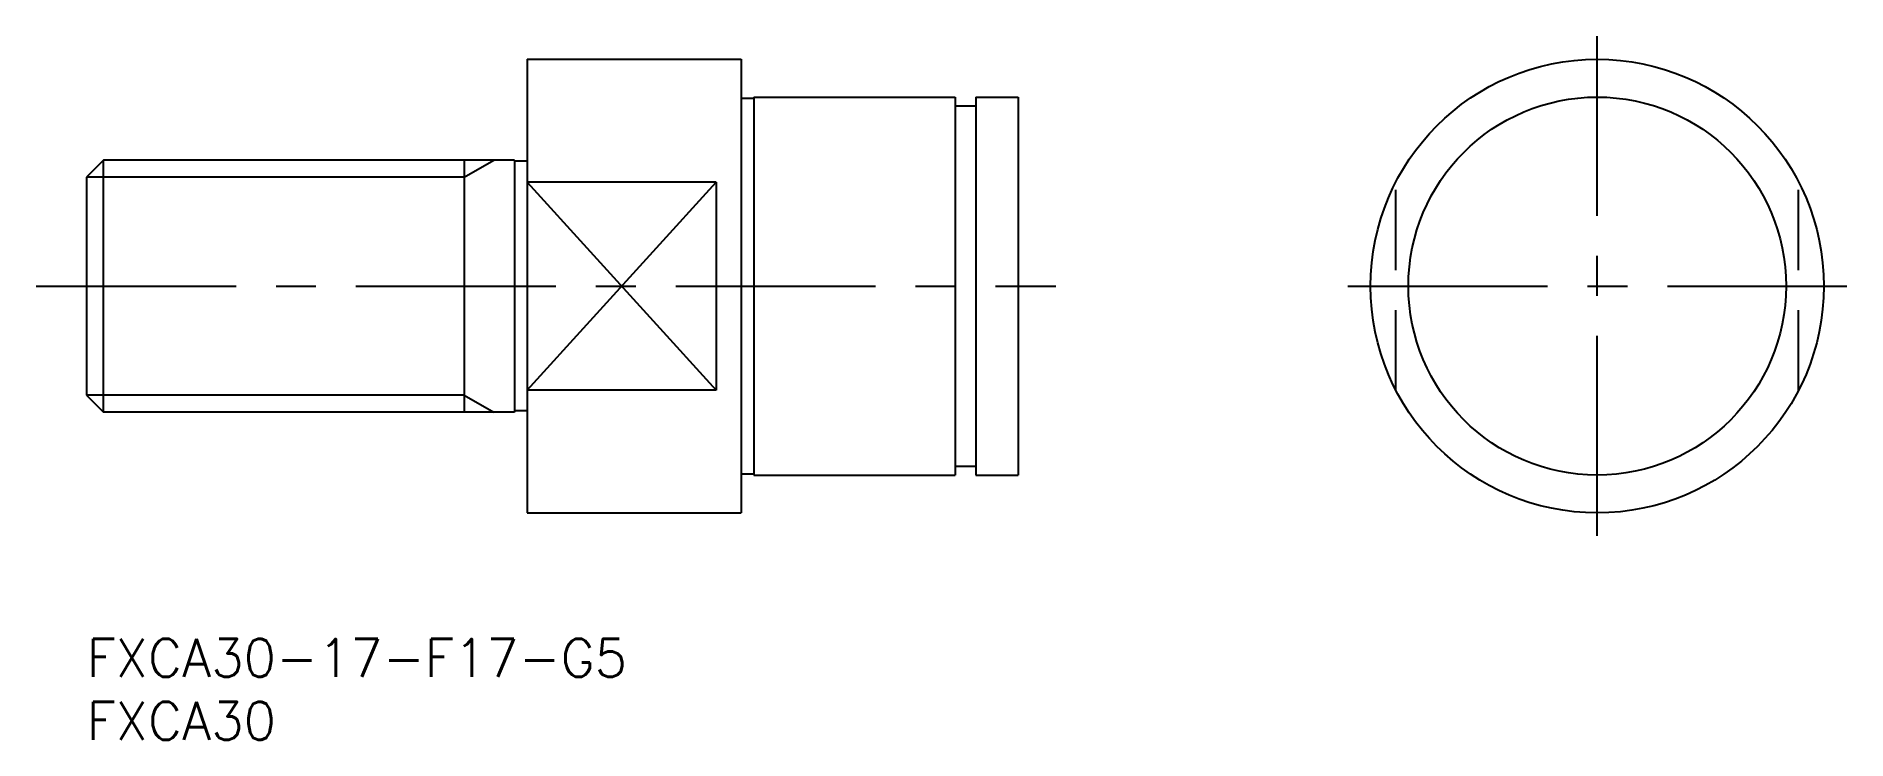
# Model space of a CAD drawing. Extents: x -4 to 140, y -8 to 48.
import ezdxf

# ---------------------------------------------------------------- set-up
doc = ezdxf.new("R2010")
doc.units = 0
doc.header["$LTSCALE"] = 0.5
doc.linetypes.add('CENTER', pattern=[50.8, 31.75, -6.35, 6.35, -6.35])
doc.linetypes.add('DASHED', pattern=[19.05, 12.7, -6.35])
for name, color, linetype in [('MSM_CENTER', 1, 'CENTER'), ('MSM_CONTINUOUS', 7, 'CONTINUOUS'), ('MSM_DASHED', 4, 'DASHED'), ('MSM_NARROW', 5, 'CONTINUOUS'), ('MSM_PART_NUMBER', 7, 'CONTINUOUS')]:
    doc.layers.add(name, color=color, linetype=linetype)
doc.styles.get("Standard").update_dxf_attribs({"font": 'txt.shx', "height": 3, "bigfont": 'bigfont.shx'})

# ---------------------------------------------------------------- blocks, each defined once
blk = doc.blocks.new('*U5')
at = {"layer": 'MSM_PART_NUMBER'}
blk.add_text('FXCA30-17-F17-G5', height=3, dxfattribs=at).set_placement((0, -3))
blk = doc.blocks.new('*U6')
at = {"layer": 'MSM_PART_NUMBER'}
blk.add_text('FXCA30', height=3, dxfattribs=at).set_placement((0, -8))

msp = doc.modelspace()

# ---------------------------------------------------------------- linework, layer by layer
at = {"layer": 'MSM_CENTER'}
for p, q in [((120, 8.18), (120, 47.82)), ((-4, 28), (77, 28)), ((100.18, 28), (139.82, 28))]:
    msp.add_line(p, q, dxfattribs=at)
at = {"layer": 'MSM_CONTINUOUS'}
for p, q in [((35, 46), (35, 10)), ((35, 46), (52, 46)), ((52, 46), (52, 10)), ((52, 42.9), (53, 42.9)), ((53, 43), (69, 43)), ((53, 43), (53, 13)), ((69, 43), (69, 13)), ((69, 42.3), (70.65, 42.3)), ((70.65, 43), (70.65, 13)), ((70.65, 43), (74, 43)), ((74, 43), (74, 13)), ((1.35, 38), (0, 36.65)), ((34, 38), (1.35, 38)), ((1.35, 18), (1.35, 38)), ((30, 38), (30, 18)), ((34, 38), (34, 18)), ((35, 37.9), (34, 37.9)), ((0, 36.65), (0, 19.35)), ((50, 36.25), (35, 36.25)), ((50, 36.25), (50, 19.75)), ((0, 19.35), (1.35, 18)), ((50, 19.75), (35, 19.75)), ((34, 18), (1.35, 18)), ((35, 18.1), (34, 18.1)), ((52, 13.1), (53, 13.1)), ((53, 13), (69, 13)), ((69, 13.7), (70.65, 13.7)), ((70.65, 13), (74, 13)), ((35, 10), (52, 10))]:
    msp.add_line(p, q, dxfattribs=at)
for radius in [18, 15]:
    msp.add_circle((120, 28), radius, dxfattribs=at)
at = {"layer": 'MSM_DASHED'}
for p, q in [((104, 19.75), (104, 36.25)), ((136, 19.75), (136, 36.25))]:
    msp.add_line(p, q, dxfattribs=at)
at = {"layer": 'MSM_NARROW'}
for p, q in [((30, 36.65), (32.34, 38)), ((30, 36.65), (0, 36.65)), ((35, 36.25), (50, 19.75)), ((35, 19.75), (50, 36.25)), ((30, 19.35), (0, 19.35)), ((30, 19.35), (32.34, 18))]:
    msp.add_line(p, q, dxfattribs=at)

# ---------------------------------------------------------------- block references
at = {"layer": 'MSM_CONTINUOUS'}
for name in ['*U5', '*U6']:
    msp.add_blockref(name, (0, 0), dxfattribs=at)

doc.saveas('drawing.dxf')
